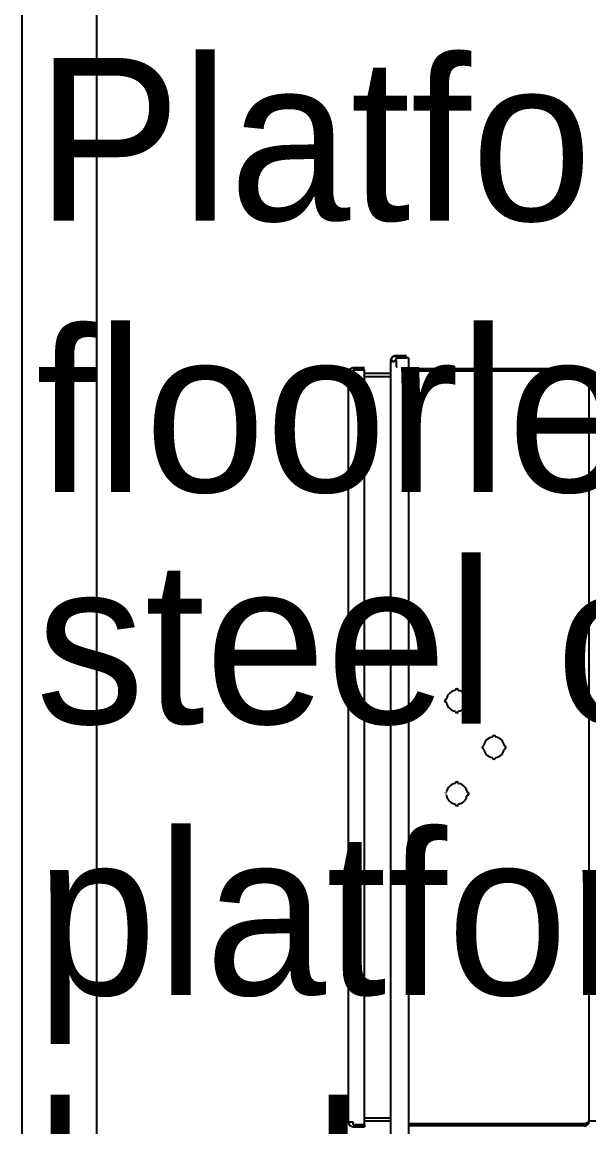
# Model space of a CAD drawing. Header units: millimetres. Extents: x -187347 to 135007, y -6415 to 292048.
# Drawn here: x -68907 to -68297, y 82691 to 83880 of the extents above; entities that cross this region are included whole.
import ezdxf

# ---------------------------------------------------------------- set-up
doc = ezdxf.new("R2010")
doc.units = ezdxf.units.MM
doc.header["$LTSCALE"] = 100
doc.layers.get('0').update_dxf_attribs({"lineweight": 18})
for name, color, linetype in [('Layout Cabinplant', 30, 'Continuous'), ('LAYOUT customer', 5, 'Continuous'), ('STEEL', 5, 'Continuous')]:
    doc.layers.add(name, color=color, linetype=linetype)
doc.styles.add('035_100', font='', dxfattribs={"height": 350})
doc.styles.get('035_100').set_extended_font_data('Univers 45 Light')

# ---------------------------------------------------------------- blocks, each defined once
blk = doc.blocks.new('steel weighing')
at = {"layer": 'STEEL', "color": 7, "linetype": 'ByBlock', "ltscale": 20, "elevation": 1.7}
blk.add_lwpolyline([(848801.8, 771271.5), (848881.8, 771271.5), (848881.8, 766351.5), (848801.8, 766351.5)], close=True, dxfattribs=at)
at = {"layer": 'STEEL', "color": 1, "linetype": 'ByBlock', "ltscale": 20, "char_height": 175, "attachment_point": 1, "style": '035_100'}
for s, insert in [('Platform +1050 above floorlevel 0', (848816.6, 770286.9, 0.9)), ('steel columns mounted on platform with bolts and locknuts', (848816.6, 769745.9, 0.9))]:
    blk.add_mtext_dynamic_manual_height_columns(s, width=2935.187, gutter_width=875, heights=[0], dxfattribs=dict(at, insert=insert))
blk = doc.blocks.new('CP hopper')
at = {"color": 5, "linetype": 'Continuous'}
blk.add_arc((-27219.7, -342), 4.9, 90, 180, dxfattribs=at)
blk.add_arc((-27219.7, -342), 4.9, 90, 180, dxfattribs=at)
at = {"layer": 'LAYOUT customer', "linetype": 'Continuous'}
for p, q in [((-27224.6, -342), (-27224.6, -354.1)), ((-27224.6, -354.1), (-27224.6, -342)), ((-27222.6, -354.1), (-27222.6, -342)), ((-27222.6, -342), (-27222.6, -354.1)), ((-27222.6, -354.1), (-27222.6, -342)), ((-27222.6, -342), (-27219.7, -342)), ((-27219.7, -342), (-27219.7, -337.1)), ((-27219.7, -337.1), (-26413.5, -337.1)), ((-26413.5, -337.1), (-26413.5, -342)), ((-26413.5, -342), (-26410.7, -342)), ((-26410.7, -342), (-26410.7, -354.1)), ((-26408.6, -342), (-26408.6, -354.1)), ((-26408.6, -354.1), (-26408.6, -342)), ((-27222.6, -354.1), (-27224.6, -354.1)), ((-27224.6, -354.1), (-27222.6, -354.1)), ((-27222.6, -354.1), (-26410.7, -354.1)), ((-27218.6, -382.5), (-27218.6, -354.1)), ((-27215.6, -382.5), (-27215.6, -354.1)), ((-26417.6, -354.1), (-26417.6, -382.5)), ((-26417.6, -354.1), (-26417.6, -382.5)), ((-26417.6, -354.1), (-26417.6, -382.5)), ((-26414.6, -382.5), (-26414.6, -354.1)), ((-26414.6, -382.5), (-26414.6, -354.1)), ((-27232.7, -382.5), (-26400.5, -382.5)), ((-26406.7, -388.5), (-26400.6, -388.5)), ((-26401.5, -382.9), (-26401.7, -383.3)), ((-26401.7, -383.3), (-26401.7, -383.9)), ((-26401.7, -383.9), (-26401.7, -384.8)), ((-26401, -384.6), (-26401.7, -384.8)), ((-26401.7, -384.8), (-26401.5, -385.5)), ((-26401.5, -385.5), (-26401.1, -386.5)), ((-26400.5, -382.5), (-26401.1, -382.6)), ((-26401.1, -386.5), (-26400.5, -387.4)), ((-26400.5, -384.5), (-26401, -384.6)), ((-26399.5, -382.7), (-26400.5, -382.5)), ((-26400.5, -382.5), (-26400.5, -383.8)), ((-26400.5, -382.5), (-26399.5, -382.7)), ((-26400.5, -383.8), (-26400.5, -384.5)), ((-26399.9, -388), (-26398.6, -388)), ((-26398.7, -382.9), (-26399.5, -382.7)), ((-26399.5, -382.7), (-26398.7, -382.9)), ((-26397.9, -383.4), (-26398.7, -382.9)), ((-26398.7, -382.9), (-26397.9, -383.4)), ((-26398.6, -388), (-26398.5, -388.5)), ((-26397.6, -388.5), (-26398.5, -388.5)), ((-26397.1, -384), (-26397.9, -383.4)), ((-26397.9, -383.4), (-26397.5, -383.7)), ((-26397.7, -388.6), (-26397.7, -396.6)), ((-26397.6, -388.6), (-26397.7, -399.5)), ((-26397.7, -399.5), (-26397.6, -388.6)), ((-26397.6, -387.4), (-26397.6, -388.6)), ((-26397.6, -388.6), (-26397.6, -387.4)), ((-26397.6, -388.9), (-26397.6, -388.5)), ((-26397.5, -383.7), (-26397.1, -384)), ((-26396.4, -384.8), (-26397.1, -384)), ((-26397.1, -384), (-26396.8, -384.3)), ((-26396.8, -384.3), (-26396.4, -384.8)), ((-26396.1, -385.4), (-26396.4, -384.8)), ((-26396.4, -384.8), (-26396.1, -385.4)), ((-26395.7, -386.4), (-26396.1, -385.4)), ((-26396.1, -385.4), (-26395.7, -386.4)), ((-26395.6, -387.4), (-26395.7, -386.4)), ((-26395.7, -386.4), (-26395.6, -387.4)), ((-26395.6, -388.6), (-26395.6, -387.4)), ((-26395.6, -387.4), (-26395.6, -388.6)), ((-26395.6, -399.5), (-26395.6, -388.6)), ((-26395.6, -388.6), (-26395.6, -399.5)), ((-26397.7, -401.5), (-27235.6, -401.5)), ((-27223.6, -590.6), (-27223.6, -401.5)), ((-27221.6, -590.6), (-27221.6, -401.5)), ((-27221.6, -590.6), (-27221.6, -401.5)), ((-26411.6, -401.5), (-26411.6, -590.6)), ((-26411.6, -527.4), (-26411.6, -401.5)), ((-26411.6, -425.4), (-26411.6, -401.5)), ((-26411.6, -401.5), (-26411.6, -590.6)), ((-26409.6, -590.6), (-26409.6, -401.5)), ((-26409.6, -401.5), (-26409.6, -425.4)), ((-26397.7, -401.5), (-26397.7, -396.6)), ((-26411.6, -425.4), (-26409.6, -425.4)), ((-26409.6, -425.4), (-26411.6, -425.4)), ((-26411.6, -428.4), (-26411.6, -425.4)), ((-26409.6, -425.4), (-26409.6, -428.4)), ((-26409.6, -428.4), (-26411.6, -428.4)), ((-26868.1, -441.7), (-26868.2, -442.1)), ((-26866, -440.8), (-26866.4, -440.7)), ((-26411.6, -457.4), (-26409.6, -457.4)), ((-26411.6, -460.4), (-26411.6, -457.4)), ((-26411.6, -460.4), (-26409.6, -460.4)), ((-26409.6, -460.4), (-26411.6, -460.4)), ((-26411.6, -527.4), (-26411.6, -460.4)), ((-26409.6, -457.4), (-26409.6, -460.4)), ((-26409.6, -460.4), (-26409.6, -590.6)), ((-26763.2, -464.2), (-26764.7, -464.6)), ((-26411.6, -590.6), (-26411.6, -527.4)), ((-26411.6, -590.6), (-26411.6, -527.4)), ((-27223.6, -590.6), (-27223.6, -591.1)), ((-27223.6, -591.5), (-27223.6, -590.6)), ((-27221.6, -590.6), (-27223.6, -590.6)), ((-27223.6, -591.1), (-27223.6, -591.5)), ((-27223.3, -592.5), (-27223.6, -591.5)), ((-27223.6, -591.5), (-27223.3, -592.5)), ((-27222.2, -594.1), (-27223.3, -592.5)), ((-27223.3, -592.5), (-27222.2, -594.1)), ((-27222.2, -594.1), (-27221.5, -594.7)), ((-27221.5, -594.7), (-27222.2, -594.1)), ((-27221.5, -591.1), (-27221.6, -590.6)), ((-27221.4, -591.5), (-27221.5, -591.1)), ((-27221, -592.8), (-27221.4, -591.5)), ((-27220.5, -594.1), (-27221, -592.8)), ((-27220.1, -594.7), (-27220.5, -594.1)), ((-26412.8, -594.1), (-26413.2, -594.7)), ((-26412.5, -592.7), (-26412.8, -594.1)), ((-26411.8, -591.2), (-26412.5, -592.7)), ((-26412.5, -592.7), (-26411.1, -594.2)), ((-26412.5, -592.7), (-26411.1, -594.2)), ((-26412.5, -592.7), (-26411.1, -594.2)), ((-26411.1, -594.2), (-26412.5, -592.7)), ((-26412.5, -592.7), (-26411.1, -594.2)), ((-26412.5, -592.7), (-26411.1, -594.2)), ((-26411.1, -594.2), (-26412.5, -592.7)), ((-26412.5, -592.7), (-26411.1, -594.2)), ((-26411.1, -594.2), (-26412.5, -592.7)), ((-26412.5, -592.7), (-26411.1, -594.2)), ((-26411.1, -594.2), (-26412.5, -592.7)), ((-26411.1, -594.2), (-26412.5, -592.7)), ((-26412.5, -592.7), (-26411.1, -594.2)), ((-26411.1, -594.2), (-26412.5, -592.7)), ((-26411.1, -594.2), (-26412.5, -592.7)), ((-26411.1, -594.2), (-26412.5, -592.7)), ((-26411.1, -594.2), (-26412.5, -592.7)), ((-26411.1, -594.2), (-26412.5, -592.7)), ((-26412.5, -592.7), (-26411.1, -594.2)), ((-26412.5, -592.7), (-26411.1, -594.2)), ((-26411.6, -590.6), (-26411.8, -591.2)), ((-26411.1, -594.2), (-26410, -592.5)), ((-26410, -592.5), (-26411.1, -594.2)), ((-26410, -592.5), (-26409.7, -591.2)), ((-26409.7, -591.2), (-26410, -592.5)), ((-26409.7, -591.2), (-26409.6, -590.6)), ((-26409.6, -590.6), (-26409.7, -591.2)), ((-27221.5, -594.7), (-27220.6, -595.2)), ((-27220.6, -595.2), (-27221.5, -594.7)), ((-27219.9, -595.4), (-27220.6, -595.2)), ((-27220.6, -595.2), (-27219.9, -595.4)), ((-27219.5, -595.2), (-27220.1, -594.7)), ((-27218.9, -595.4), (-27219.9, -595.4)), ((-27219.9, -595.4), (-27218.9, -595.4)), ((-27218.9, -595.4), (-27219.5, -595.2)), ((-27218.3, -595.5), (-27218.9, -595.4)), ((-27218.9, -595.4), (-27218.3, -595.5)), ((-27218.3, -595.5), (-27218.9, -595.4)), ((-27218.6, -657), (-27218.6, -595.5)), ((-26415, -595.5), (-27218.3, -595.5)), ((-26415, -595.5), (-26414.5, -595.5)), ((-26414.5, -595.5), (-26415, -595.5)), ((-26414.5, -595.5), (-26415, -595.5)), ((-26414.1, -595.5), (-26414.5, -595.5)), ((-26414.1, -595.5), (-26414.5, -595.5)), ((-26414.5, -595.5), (-26414.1, -595.5)), ((-26413.4, -595.4), (-26414.1, -595.5)), ((-26414.1, -595.5), (-26413.4, -595.4)), ((-26413.2, -594.7), (-26413.8, -595.2)), ((-26412.7, -595.2), (-26413.4, -595.4)), ((-26413.4, -595.4), (-26412.7, -595.2)), ((-26412.7, -595.2), (-26411.8, -594.7)), ((-26411.8, -594.7), (-26412.7, -595.2)), ((-26411.8, -594.7), (-26411.1, -594.2)), ((-26411.1, -594.2), (-26411.8, -594.7))]:
    blk.add_line(p, q, dxfattribs=at)
for centre, radius, start, end in [((-26413.5, -342), 4.9, 360, 90), ((-26413.5, -342), 4.9, 360, 90), ((-26406.7, -391.4), 2.9, 90, 119.4828), ((-26397.7, -384.5), 4.1, 225.0752, 269.0863), ((-26866.6, -453.5), 11.2, 100.1776, 169.8224), ((-26866.6, -453.5), 11.3, 168.0476, 169.8694), ((-26868.7, -442), 0.5, 280.1751, 351.3725), ((-26864.6, -442), 0.504, 180.9595, 260.8141), ((-26866.6, -453.5), 11.2, 10.1784, 79.7956), ((-26766.6, -453.5), 11.2, 100.1776, 169.8224), ((-26768.8, -441.8), 0.665, 287.9293, 352.8657), ((-26766.6, -442.3), 1.59, 8.7249, 166.3852), ((-26766.6, -442.3), 1.6, 8.6446, 115.0809), ((-26764.4, -441.9), 0.655, 197.8503, 250.6018), ((-26764.4, -441.9), 0.655, 197.8503, 250.6018), ((-26766.6, -453.5), 11.2, 10.1776, 79.8224), ((-26877.9, -453.5), 1.6, 98.4135, 180.0059), ((-26877.9, -453.5), 1.59, 180.5309, 256.5919), ((-26878.2, -455.6), 0.525, 7.2159, 93.9789), ((-26878.2, -455.6), 0.525, 7.2159, 93.9789), ((-26878.2, -451.5), 0.5, 279.3034, 349.8283), ((-26866.6, -453.5), 11.2, 190.1784, 259.7956), ((-26866.6, -453.5), 11.3, 280.1962, 349.8224), ((-26855.1, -451.5), 0.499, 190.1242, 260.7442), ((-26855.1, -455.6), 0.5, 99.3033, 169.8283), ((-26855.4, -453.5), 1.6, 359.9985, 81.5786), ((-26855.4, -453.5), 1.6, 278.443, 359.9799), ((-26855.4, -453.5), 1.6, 278.443, 359.9799), ((-26777.9, -453.5), 1.6, 98.3859, 180.0335), ((-26777.9, -453.5), 1.6, 180.0112, 261.3588), ((-26778.2, -451.5), 0.5, 279.3034, 349.8283), ((-26778.2, -455.6), 0.5, 10.175, 81.3726), ((-26778.2, -455.6), 0.5, 10.175, 81.3726), ((-26766.6, -453.5), 11.2, 190.1784, 259.7956), ((-26766.6, -453.5), 11.3, 280.1962, 349.8224), ((-26755.1, -451.5), 0.499, 190.1242, 260.7442), ((-26755.1, -455.6), 0.5, 99.3033, 169.8283), ((-26755.4, -453.5), 1.6, 359.9778, 81.5993), ((-26755.4, -453.5), 1.6, 278.4096, 0.0134), ((-26868.7, -465.1), 0.501, 8.6779, 80.3557), ((-26866.6, -464.8), 1.6, 188.6465, 340.1099), ((-26866.6, -464.8), 1.6, 238.8429, 340.1087), ((-26864.6, -465.2), 0.559, 94.7821, 197.1665), ((-26864.6, -465.2), 0.559, 94.7821, 197.1665), ((-26768.8, -465.2), 0.655, 17.9061, 71.1275), ((-26768.8, -465.2), 0.655, 17.9061, 71.1275), ((-26766.7, -464.8), 1.59, 188.7298, 346.2531), ((-26766.6, -464.8), 1.6, 216.3347, 317.6017), ((-26764.5, -465.3), 0.666, 107.5046, 172.9998), ((-26816.6, -493.5), 11.2, 100.1776, 169.8224), ((-26818.8, -481.8), 0.665, 287.9293, 352.8657), ((-26816.6, -482.3), 1.59, 8.7249, 166.3852), ((-26814.4, -481.9), 0.655, 197.9008, 250.9683), ((-26814.4, -481.9), 0.655, 197.9008, 250.9683), ((-26816.6, -493.5), 11.2, 10.1776, 79.8038), ((-26827.9, -493.5), 1.6, 98.3859, 180.0335), ((-26827.9, -493.5), 1.59, 180.5458, 256.577), ((-26828.4, -495.7), 0.674, 18.2571, 82.9376), ((-26828.2, -491.5), 0.499, 279.2558, 349.8759), ((-26828.2, -491.5), 0.499, 279.2558, 349.8759), ((-26816.6, -493.5), 11.2, 190.1784, 259.7956), ((-26816.6, -493.5), 11.3, 280.1962, 349.8224), ((-26805.1, -491.5), 0.5, 190.1718, 260.6966), ((-26805.1, -491.5), 0.5, 190.1718, 260.6966), ((-26805.1, -495.6), 0.5, 99.3033, 169.8283), ((-26805.4, -493.5), 1.6, 359.9985, 81.5786), ((-26805.4, -493.5), 1.6, 359.9985, 81.5786), ((-26805.4, -493.5), 1.6, 278.443, 359.9799), ((-26818.7, -505.1), 0.501, 8.6779, 80.3557), ((-26816.7, -504.8), 1.59, 188.7298, 346.2531), ((-26816.6, -504.8), 1.6, 227.5801, 317.6116), ((-26814.5, -505.3), 0.666, 107.5046, 172.9998), ((-26814.5, -505.3), 0.666, 107.5046, 172.9998)]:
    blk.add_arc(centre, radius, start, end, dxfattribs=at)
blk = doc.blocks.new('CP_Whole bird batching')
at = {"layer": 'LAYOUT customer', "color": 0}
blk.add_blockref('CP hopper', (24917.2, -675.8), dxfattribs=at)

msp = doc.modelspace()

# ---------------------------------------------------------------- block references
at = {"layer": 'Layout Cabinplant', "rotation": 90}
msp.add_blockref('CP_Whole bird batching', (-69568.5, 84998.9, 0), dxfattribs=at)
at = {"layer": 'STEEL', "color": 6, "linetype": 'ByBlock'}
msp.add_blockref('steel weighing', (-917708.7, -686445.9, -1.7), dxfattribs=at)

doc.saveas('drawing.dxf')
